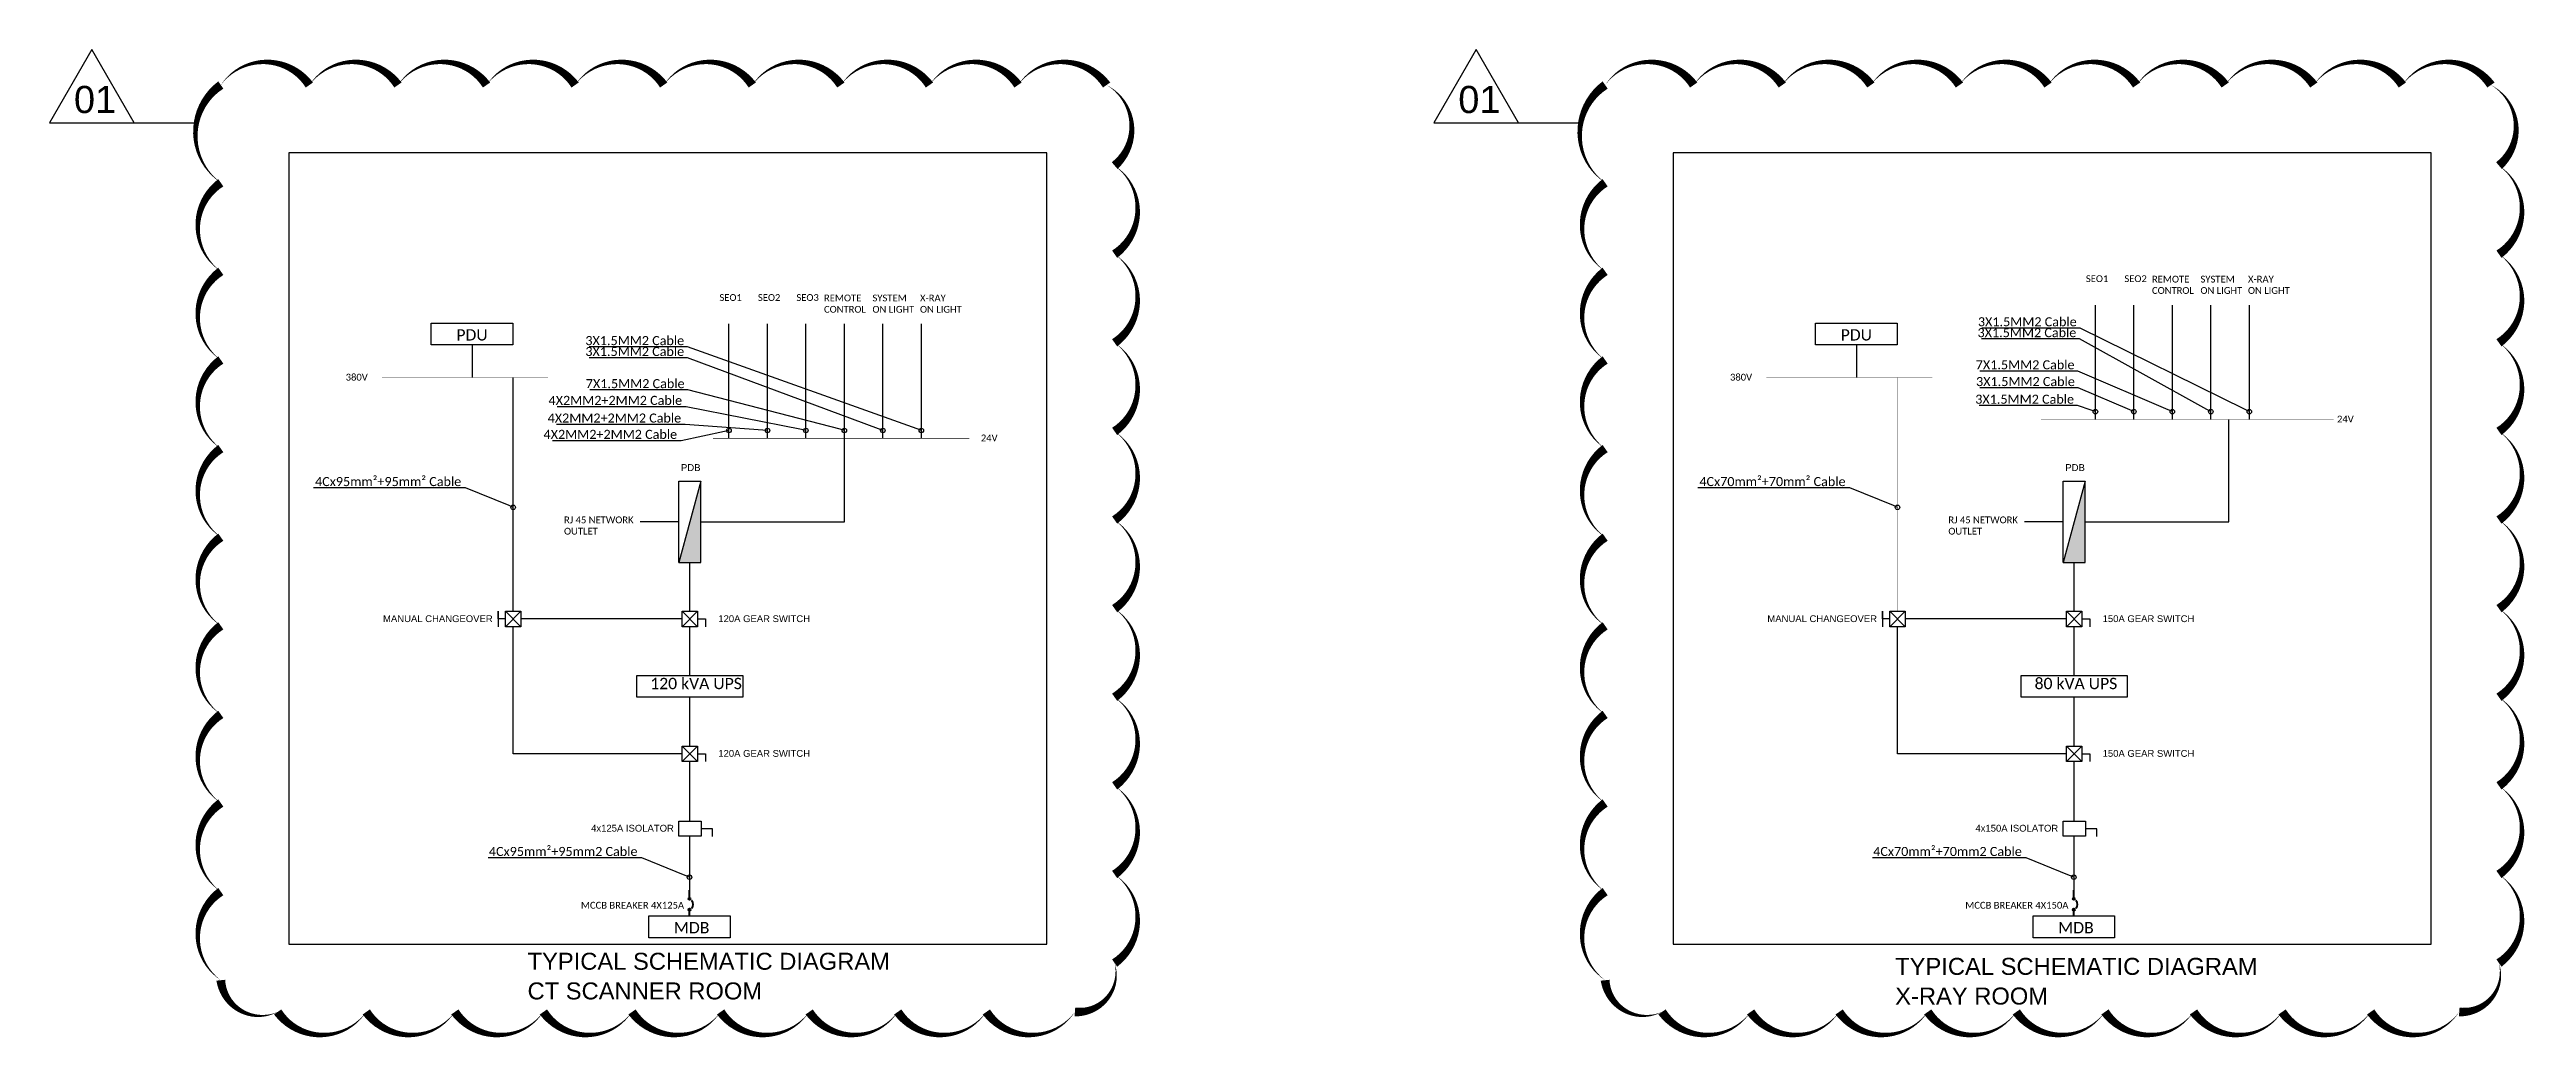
# Model space of a CAD drawing. Header units: millimetres. Extents: x 26027 to 581921, y 7230 to 233891.
# Drawn here: x 375127 to 429831, y 121229 to 143085 of the extents above; entities that cross this region are included whole.
import ezdxf
from ezdxf import colors
from ezdxf.entities.mleader import LeaderData, LeaderLine
from ezdxf.math import Vec2, Vec3

# ---------------------------------------------------------------- set-up
doc = ezdxf.new("R2010")
doc.units = ezdxf.units.MM
doc.header["$LTSCALE"] = 5
doc.layers.get('0').update_dxf_attribs({"color": 252})
doc.layers.add('E-ELEC-EQPM-2', color=85, linetype='Continuous', lineweight=30)
doc.layers.add('E-POWR _1-250_', color=85, linetype='Continuous', lineweight=100)
for name, color, linetype, lineweight, true_color in [('E-POWR', 7, 'Continuous', 30, 0x4e7e3e), ('E-POWR-IDEN _1-100_', 7, 'Continuous', 30, 0x4e7e3e), ('EXF', 7, 'Continuous', 30, 0x4e7e3e), ('REV 01', 7, 'Continuous', 30, 0xe41b4d)]:
    doc.layers.add(name, color=color, linetype=linetype, lineweight=lineweight, true_color=true_color)
doc.styles.add('Arial', font='arial.ttf', dxfattribs={"height": 245.883234})
doc.styles.get("Standard").update_dxf_attribs({"font": 'calibri.ttf'})

# ---------------------------------------------------------------- blocks, each defined once
blk = doc.blocks.new('_Origin')
at = {"color": 0, "linetype": 'ByBlock', "lineweight": -2}
blk.add_line((0, 0), (-1, 0), dxfattribs=at)
blk.add_circle((0, 0), 0.5, dxfattribs=at)
blk = doc.blocks.new('GI-041_dwg__U120-3902841-GI-041')
at = {"layer": 'E-POWR', "flags": 128}
blk.add_lwpolyline([(-0.115, 0), (0.115, 0), (0.115, 0.157), (-0.115, 0.157)], close=True, dxfattribs=at)
blk.add_lwpolyline([(0.235, 0.161), (0.235, 0.079), (0.115, 0.079)], dxfattribs=at)
blk = doc.blocks.new('GEAR SWITCH')
at = {"color": 85}
for points in [[(-170, 170), (170, 170), (170, -170), (-170, -170), (-170, 170)], [(-170, 170), (170, -170)], [(-170, -170), (170, 170)], [(170, 0), (344, 0), (344, -170)]]:
    blk.add_lwpolyline(points, dxfattribs=at)
blk = doc.blocks.new('MDP')
h = blk.add_hatch()
h.set_pattern_fill('ANGLE', color=256)
h.set_pattern_definition([(0, (13899.044, -18632.3235), (0, 6.985), [5.08, -1.905]), (90, (13899.044, -18632.3235), (-6.985, 4e-16), [5.08, -1.905])])
h.paths.add_polyline_path([(-899, 484), (899, 0), (899, 484)])
at = {"color": 85}
blk.add_lwpolyline([(-899, 484), (899, 0), (899, 484)], close=True, dxfattribs=at)
at = {"layer": 'E-POWR', "ltscale": 10}
for p, q in [((-899, 0), (-899, 484)), ((899, 0), (-899, 0))]:
    blk.add_line(p, q, dxfattribs=at)
blk = doc.blocks.new('MANUAL CHANGEOVER')
at = {"color": 85}
for points in [[(-170, 0), (-333, 0), (-333, 170), (-333, -170)], [(-170, 170), (170, 170), (170, -170), (-170, -170), (-170, 170)], [(-170, 170), (170, -170)], [(-170, -170), (170, 170)]]:
    blk.add_lwpolyline(points, dxfattribs=at)
blk = doc.blocks.new('A$C0a4547a2')
at = {"layer": 'E-POWR _1-250_', "color": 7}
for p, q in [((0, -172), (0, 0)), ((2, -570), (2, -454))]:
    blk.add_line(p, q, dxfattribs=at)
for centre in [(0, -195), (2, -431)]:
    blk.add_circle(centre, 22.9, dxfattribs=at)
blk.add_arc((-52, -317), 132, 319.549, 41.2128, dxfattribs=at)

msp = doc.modelspace()

# ---------------------------------------------------------------- linework, layer by layer
at = {"layer": 'E-ELEC-EQPM-2', "color": 85}
for points in [[(420085.6, 132656.8), (423255, 132656.8), (423255, 134501.4), (423255, 134917.2)], [(389512.1, 132656.8), (392681.6, 132656.8), (392681.6, 134501.4)], [(385366.3, 127537.9), (385366.3, 130342.1)], [(389100.3, 130512.1), (385536.3, 130512.1)], [(415939.8, 127537.9), (415939.8, 130342.1)], [(419673.8, 130512.1), (416109.8, 130512.1)], [(389100.3, 127537.9), (385366.3, 127537.9)], [(419673.8, 127537.9), (415939.8, 127537.9)]]:
    msp.add_lwpolyline(points, dxfattribs=at)
at = {"layer": 'E-POWR', "ltscale": 10}
for points in [[(397150.2, 140802.1), (380409.1, 140802.1), (380409.1, 123336.1), (397150.2, 123336.1)], [(427723.7, 140802.1), (410982.6, 140802.1), (410982.6, 123336.1), (427723.7, 123336.1)], [(383558.5, 137045.4), (385357.3, 137045.4), (385357.3, 136561.7), (383558.5, 136561.7)], [(414132, 137045.4), (415930.8, 137045.4), (415930.8, 136561.7), (414132, 136561.7)], [(388100.7, 129266.9), (390439.9, 129266.9), (390439.9, 128783.2), (388100.7, 128783.2)], [(418674.2, 129266.9), (421013.3, 129266.9), (421013.3, 128783.2), (418674.2, 128783.2)], [(388361.7, 123956.9), (390160.5, 123956.9), (390160.5, 123473.2), (388361.7, 123473.2)], [(418935.2, 123956.9), (420734, 123956.9), (420734, 123473.2), (418935.2, 123473.2)]]:
    msp.add_lwpolyline(points, close=True, dxfattribs=at)
at = {"layer": 'E-POWR', "color": 6, "ltscale": 10}
for points in [[(384457.9, 136561.7), (384457.9, 135842.6)], [(415031.4, 136561.7), (415031.4, 135842.6)], [(385366.3, 130682.1), (385368.4, 135842.6)]]:
    msp.add_lwpolyline(points, dxfattribs=at)
at = {"layer": 'E-POWR', "color": 6, "ltscale": 10, "const_width": 10}
for points in [[(382470.5, 135842.6), (386135.3, 135842.6)], [(413044, 135842.6), (416708.8, 135842.6)], [(415939.8, 130682.1), (415941.9, 135842.6)]]:
    msp.add_lwpolyline(points, dxfattribs=at)
at = {"layer": 'E-POWR', "ltscale": 10, "const_width": 10}
for points in [[(419109.6, 134917.2), (425570.6, 134917.2)], [(389780.5, 134501.4), (395443.6, 134501.4)]]:
    msp.add_lwpolyline(points, dxfattribs=at)
at = {"layer": 'E-POWR', "ltscale": 10}
for points in [[(389270.3, 130682.1), (389270.3, 131757.4)], [(419843.8, 130682.1), (419843.8, 131757.4)], [(389270.3, 129266.9), (389270.3, 130342.1)], [(419843.8, 129266.9), (419843.8, 130342.1)], [(389270.3, 127707.9), (389270.3, 128783.2)], [(419843.8, 127707.9), (419843.8, 128783.2)], [(389270.3, 126050.8), (389270.3, 127367.9)], [(419843.8, 126050.8), (419843.8, 127367.9)], [(389260.6, 125716.4), (389259.2, 124526.9)], [(419834, 125716.4), (419832.7, 124526.9)]]:
    msp.add_lwpolyline(points, dxfattribs=at)
at = {"layer": 'EXF'}
for points in [[(420310.6, 134917.2), (420310.6, 137444.4)], [(421160.6, 134917.2), (421160.6, 137444.4)], [(422010.6, 134917.2), (422010.6, 137444.4)], [(422860.6, 134917.2), (422860.6, 137444.4)], [(423710.6, 134917.2), (423710.6, 137444.4)], [(390131.6, 134501.4), (390131.6, 137028.6)], [(390981.6, 134501.4), (390981.6, 137028.6)], [(391831.6, 134501.4), (391831.6, 137028.6)], [(392681.6, 134501.4), (392681.6, 137028.6)], [(393531.6, 134501.4), (393531.6, 137028.6)], [(394381.6, 134501.4), (394381.6, 137028.6)], [(389028.4, 132656.8), (388170.3, 132656.8)], [(419601.9, 132656.8), (418743.7, 132656.8)]]:
    msp.add_lwpolyline(points, dxfattribs=at)
at = {"layer": 'REV 01'}
for points in [[(376062.1, 143084.8), (375126.7, 141464.8), (376997.4, 141464.8)], [(406635.5, 143084.8), (405700.2, 141464.8), (407570.8, 141464.8)]]:
    msp.add_lwpolyline(points, close=True, dxfattribs=at)
for points in [[(378909.1, 142302.1, 0, 195.6, -0.5205671), (380865.5, 142302.1, 0, 195.6, -0.5205671), (382821.9, 142302.1, 0, 195.6, -0.5205671), (384778.4, 142302.1, 0, 195.6, -0.5205671), (386734.8, 142302.1, 0, 195.6, -0.5205671), (388691.2, 142302.1, 0, 195.6, -0.5205671), (390647.6, 142302.1, 0, 195.6, -0.5205671), (392604, 142302.1, 0, 195.6, -0.5205671), (394560.4, 142302.1, 0, 195.6, -0.5205671), (396516.8, 142302.1, 0, 195.6, -0.5205671), (398473.2, 142302.1, 0, 195.6, -0.5205671), (398650.2, 140522.7, 0, 195.6, -0.5205671), (398650.2, 138566.3, 0, 195.6, -0.5205671), (398650.2, 136609.9, 0, 195.6, -0.5205671), (398650.2, 134653.5, 0, 195.6, -0.5205671), (398650.2, 132697, 0, 195.6, -0.5205671), (398650.2, 130740.6, 0, 195.6, -0.5205671), (398650.2, 128784.2, 0, 195.6, -0.5205671), (398650.2, 126827.8, 0, 195.6, -0.5205671), (398650.2, 124871.4, 0, 195.6, -0.5205671), (398650.2, 122915, 0, 195.6, -0.5205671), (397772.7, 121836.1, 0, 195.6, -0.5205671), (395816.3, 121836.1, 0, 195.6, -0.5205671), (393859.9, 121836.1, 0, 195.6, -0.5205671), (391903.5, 121836.1, 0, 195.6, -0.5205671), (389947.1, 121836.1, 0, 195.6, -0.5205671), (387990.7, 121836.1, 0, 195.6, -0.5205671), (386034.3, 121836.1, 0, 195.6, -0.5205671), (384077.9, 121836.1, 0, 195.6, -0.5205671), (382121.5, 121836.1, 0, 195.6, -0.5205671), (380165.1, 121836.1, 0, 195.6, -0.5205671), (378909.1, 122536.6, 0, 195.6, -0.5205671), (378909.1, 124493, 0, 195.6, -0.5205671), (378909.1, 126449.4, 0, 195.6, -0.5205671), (378909.1, 128405.8, 0, 195.6, -0.5205671), (378909.1, 130362.2, 0, 195.6, -0.5205671), (378909.1, 132318.6, 0, 195.6, -0.5205671), (378909.1, 134275, 0, 195.6, -0.5205671), (378909.1, 136231.4, 0, 195.6, -0.5205671), (378909.1, 138187.8, 0, 195.6, -0.5205671), (378909.1, 140144.2, 0, 195.6, -0.5205671)], [(409482.6, 142302.1, 0, 195.6, -0.5205671), (411439, 142302.1, 0, 195.6, -0.5205671), (413395.4, 142302.1, 0, 195.6, -0.5205671), (415351.8, 142302.1, 0, 195.6, -0.5205671), (417308.2, 142302.1, 0, 195.6, -0.5205671), (419264.6, 142302.1, 0, 195.6, -0.5205671), (421221, 142302.1, 0, 195.6, -0.5205671), (423177.4, 142302.1, 0, 195.6, -0.5205671), (425133.9, 142302.1, 0, 195.6, -0.5205671), (427090.3, 142302.1, 0, 195.6, -0.5205671), (429046.7, 142302.1, 0, 195.6, -0.5205671), (429223.7, 140522.7, 0, 195.6, -0.5205671), (429223.7, 138566.3, 0, 195.6, -0.5205671), (429223.7, 136609.9, 0, 195.6, -0.5205671), (429223.7, 134653.5, 0, 195.6, -0.5205671), (429223.7, 132697, 0, 195.6, -0.5205671), (429223.7, 130740.6, 0, 195.6, -0.5205671), (429223.7, 128784.2, 0, 195.6, -0.5205671), (429223.7, 126827.8, 0, 195.6, -0.5205671), (429223.7, 124871.4, 0, 195.6, -0.5205671), (429223.7, 122915, 0, 195.6, -0.5205671), (428346.2, 121836.1, 0, 195.6, -0.5205671), (426389.8, 121836.1, 0, 195.6, -0.5205671), (424433.4, 121836.1, 0, 195.6, -0.5205671), (422477, 121836.1, 0, 195.6, -0.5205671), (420520.6, 121836.1, 0, 195.6, -0.5205671), (418564.2, 121836.1, 0, 195.6, -0.5205671), (416607.7, 121836.1, 0, 195.6, -0.5205671), (414651.3, 121836.1, 0, 195.6, -0.5205671), (412694.9, 121836.1, 0, 195.6, -0.5205671), (410738.5, 121836.1, 0, 195.6, -0.5205671), (409482.6, 122536.6, 0, 195.6, -0.5205671), (409482.6, 124493, 0, 195.6, -0.5205671), (409482.6, 126449.4, 0, 195.6, -0.5205671), (409482.6, 128405.8, 0, 195.6, -0.5205671), (409482.6, 130362.2, 0, 195.6, -0.5205671), (409482.6, 132318.6, 0, 195.6, -0.5205671), (409482.6, 134275, 0, 195.6, -0.5205671), (409482.6, 136231.4, 0, 195.6, -0.5205671), (409482.6, 138187.8, 0, 195.6, -0.5205671), (409482.6, 140144.2, 0, 195.6, -0.5205671)]]:
    msp.add_lwpolyline(points, format="xyseb", close=True, dxfattribs=at)
for points in [[(376997.4, 141464.8), (378369.8, 141464.8)], [(407570.8, 141464.8), (408943.3, 141464.8)]]:
    msp.add_lwpolyline(points, dxfattribs=at)

# ---------------------------------------------------------------- block references
at = {"layer": 'E-ELEC-EQPM-2', "color": 85, "rotation": 270}
for p in [(389028.4, 132656.8), (419601.9, 132656.8)]:
    msp.add_blockref('MDP', p, dxfattribs=at)
at = {"layer": 'E-ELEC-EQPM-2', "color": 85}
for name, p in [('MANUAL CHANGEOVER', (385366.3, 130512.1)), ('GEAR SWITCH', (389270.3, 130512.1)), ('MANUAL CHANGEOVER', (415939.8, 130512.1)), ('GEAR SWITCH', (419843.8, 130512.1)), ('GEAR SWITCH', (389270.3, 127537.9)), ('GEAR SWITCH', (419843.8, 127537.9))]:
    msp.add_blockref(name, p, dxfattribs=at)
at = {"layer": 'E-ELEC-EQPM-2', "color": 85, "xscale": -2127.341102341351, "yscale": 2127.341102341351, "zscale": 2127.341102341351, "rotation": 180}
for p in [(389270.3, 126050.8), (419843.8, 126050.8)]:
    msp.add_blockref('GI-041_dwg__U120-3902841-GI-041', p, dxfattribs=at)
at = {"layer": 'E-POWR _1-250_', "color": 7}
for p in [(389259.2, 124526.9), (419832.7, 124526.9)]:
    msp.add_blockref('A$C0a4547a2', p, dxfattribs=at)

# ---------------------------------------------------------------- texts
at = {"layer": 'E-POWR', "ltscale": 10, "char_height": 150, "attachment_point": 1}
for s, insert, width in [('SEO1', (420100.6, 138100.7), 3153.432), ('SEO2', (420950.6, 138100.7), 3153.432), ('REMOTE\\PCONTROL', (421560.6, 138090.7), 3153.432), ('SYSTEM \\PON LIGHT', (422630.6, 138090.7), 3153.432), ('X-RAY\\PON LIGHT', (423680.6, 138090.7), 3153.432), ('SEO1', (389921.6, 137684.9), 3153.432), ('SEO2', (390771.6, 137684.9), 3153.432), ('SEO3', (391621.6, 137684.9), 3153.432), ('REMOTE\\PCONTROL', (392231.6, 137674.9), 3153.432), ('SYSTEM \\PON LIGHT', (393301.6, 137674.9), 3153.432), ('X-RAY\\PON LIGHT', (394351.6, 137674.9), 3153.432), ('24V', (395695.6, 134584.9), 494.531), ('24V', (425646.1, 135000.7), 494.531), ('RJ 45 NETWORK \\POUTLET', (386490.3, 132775.6), 3153.432), ('RJ 45 NETWORK \\POUTLET', (417063.7, 132775.6), 3153.432), ('MCCB BREAKER 4X125A', (386862.2, 124267.1), 3153.432), ('MCCB BREAKER 4X150A', (417435.6, 124267.1), 3153.432)]:
    msp.add_mtext(s, dxfattribs=dict(at, insert=insert, width=width))
at = {"layer": 'E-POWR', "ltscale": 10, "char_height": 250, "attachment_point": 1}
for s, width, insert in [('\\pt1250;PDU', 1900, (384111.4, 136910.7)), ('\\pt1250;PDU', 1900, (414684.9, 136910.7)), ('\\pt1250;120 kVA UPS', 2441.905, (388394.5, 129212.8)), ('\\pt1250;80 kVA UPS', 2441.905, (418968, 129212.8)), ('\\pt1250;MDB', 1900, (388914.6, 123822.2)), ('\\pt1250;MDB', 1900, (419488.1, 123822.2))]:
    msp.add_mtext_dynamic_manual_height_columns(s, width=width, gutter_width=12.5, heights=[0], dxfattribs=dict(at, insert=insert))
at = {"layer": 'E-POWR', "color": 6, "ltscale": 10, "char_height": 150, "width": 494.531, "attachment_point": 1}
for insert in [(381667.3, 135926), (412240.7, 135926)]:
    msp.add_mtext('380V', dxfattribs=dict(at, insert=insert))
at = {"layer": 'E-POWR-IDEN _1-100_', "attachment_point": 1, "rotation": 360, "line_spacing_factor": 1.047943, "style": 'Arial'}
for s, insert, char_height, width in [('PDB', (389073.6, 133930.6, 2.4), 150, 2475.925), ('PDB', (419647.1, 133930.6, 2.4), 150, 2475.925), ('MANUAL CHANGEOVER', (382492.2, 130593.6, 2.4), 150, 2475.925), ('120A GEAR SWITCH', (389896.5, 130593.6, 2.4), 150, 2475.925), ('MANUAL CHANGEOVER', (413065.6, 130593.6, 2.4), 150, 2475.925), ('150A GEAR SWITCH', (420470, 130593.6, 2.4), 150, 2475.925), ('120A GEAR SWITCH', (389896.5, 127619.4, 2.4), 150, 2475.925), ('150A GEAR SWITCH', (420470, 127619.4, 2.4), 150, 2475.925), ('4x125A ISOLATOR', (387087.3, 125967.9, 2.4), 150, 2475.925), ('4x150A ISOLATOR', (417660.8, 125967.9, 2.4), 150, 2475.925), ('TYPICAL SCHEMATIC DIAGRAM\\PCT SCANNER ROOM', (385684, 123142.7, 2.4), 375, 8260.408), ('TYPICAL SCHEMATIC DIAGRAM\\PX-RAY ROOM', (415888.6, 123029.9, 3.5), 375, 8260.408)]:
    msp.add_mtext(s, dxfattribs=dict(at, insert=insert, char_height=char_height, width=width))
at = {"layer": 'REV 01', "char_height": 600, "attachment_point": 1, "style": 'Arial'}
for insert in [(375666, 142282.4), (406239.4, 142282.4)]:
    msp.add_mtext_dynamic_manual_height_columns('01', width=1008.012, gutter_width=3688.2, heights=[0], dxfattribs=dict(at, insert=insert))

# ---------------------------------------------------------------- leaders
at = {"layer": 'E-POWR', "ltscale": 10}
ml = msp.add_multileader_mtext('Standard', dxfattribs=at)
ml.set_content('3X1.5MM2 Cable', color=256)
ml.set_leader_properties()
ml.set_arrow_properties(name='ORIGIN')
ml.build(insert=Vec2(0, 0))
ml.multileader.update_dxf_attribs({"text_right_attachment_type": 6, "dogleg_length": 500, "arrow_head_size": 100})
ctx = ml.context
ctx.base_point, ctx.char_height, ctx.arrow_head_size, ctx.landing_gap_size, ctx.plane_origin = Vec3(386959.5, 136657.2), 200, 100, 1, Vec3(393715.9, 136107.2)
ctx.right_attachment = 6
notes = []
notes.append((ctx, [(0, (1, 1, 0), (389216, 136518.6), (-1, 0), 80, [(0, [(394381.6, 134675)], 0, [])])]))
ctx.mtext.insert, ctx.mtext.width, ctx.mtext.defined_height, ctx.mtext.line_spacing_factor, ctx.mtext.flow_direction = Vec3(386960.5, 136758.6), 5789.915, 5573.7, 0.3, 5
ml = msp.add_multileader_mtext('Standard', dxfattribs=at)
ml.set_content('3X1.5MM2 Cable', color=256)
ml.set_leader_properties()
ml.set_arrow_properties(name='ORIGIN')
ml.build(insert=Vec2(0, 0))
ml.multileader.update_dxf_attribs({"text_right_attachment_type": 6, "dogleg_length": 500, "arrow_head_size": 100})
ctx = ml.context
ctx.base_point, ctx.char_height, ctx.arrow_head_size, ctx.landing_gap_size, ctx.plane_origin = Vec3(417706.2, 136833), 200, 100, 1, Vec3(422195, 136523.1)
ctx.right_attachment = 6
notes.append((ctx, [(0, (1, 1, 0), (419962.7, 136694.4), (-1, 0), 80, [(0, [(422860.6, 135090.8)], 0, [])])]))
ctx.mtext.insert, ctx.mtext.width, ctx.mtext.defined_height, ctx.mtext.line_spacing_factor, ctx.mtext.flow_direction = Vec3(417707.2, 136934.4), 5789.915, 5573.7, 0.3, 5
ml = msp.add_multileader_mtext('Standard', dxfattribs=at)
ml.set_content('3X1.5MM2 Cable', color=256)
ml.set_leader_properties()
ml.set_arrow_properties(name='ORIGIN')
ml.build(insert=Vec2(0, 0))
ml.multileader.update_dxf_attribs({"text_right_attachment_type": 6, "dogleg_length": 500, "arrow_head_size": 100})
ctx = ml.context
ctx.base_point, ctx.char_height, ctx.arrow_head_size, ctx.landing_gap_size, ctx.plane_origin = Vec3(417714.2, 137073), 200, 100, 1, Vec3(423045, 136523.1)
ctx.right_attachment = 6
notes.append((ctx, [(0, (1, 1, 0), (419970.6, 136934.4), (-1, 0), 80, [(0, [(423710.6, 135090.8)], 0, [])])]))
ctx.mtext.insert, ctx.mtext.width, ctx.mtext.defined_height, ctx.mtext.line_spacing_factor, ctx.mtext.flow_direction = Vec3(417715.2, 137174.4), 5789.915, 5573.7, 0.3, 5
ml = msp.add_multileader_mtext('Standard', dxfattribs=at)
ml.set_content('3X1.5MM2 Cable', color=256)
ml.set_leader_properties()
ml.set_arrow_properties(name='ORIGIN')
ml.build(insert=Vec2(0, 0))
ml.multileader.update_dxf_attribs({"text_right_attachment_type": 6, "dogleg_length": 500, "arrow_head_size": 100})
ctx = ml.context
ctx.base_point, ctx.char_height, ctx.arrow_head_size, ctx.landing_gap_size, ctx.plane_origin = Vec3(386959.5, 136417.2), 200, 100, 1, Vec3(392865.9, 136107.2)
ctx.right_attachment = 6
notes.append((ctx, [(0, (1, 1, 0), (389216, 136278.6), (-1, 0), 80, [(0, [(393531.6, 134675)], 0, [])])]))
ctx.mtext.insert, ctx.mtext.width, ctx.mtext.defined_height, ctx.mtext.line_spacing_factor, ctx.mtext.flow_direction = Vec3(386960.5, 136518.6), 5789.915, 5573.7, 0.3, 5
ml = msp.add_multileader_mtext('Standard', dxfattribs=at)
ml.set_content('7X1.5MM2 Cable', color=256)
ml.set_leader_properties()
ml.set_arrow_properties(name='ORIGIN')
ml.build(insert=Vec2(0, 0))
ml.multileader.update_dxf_attribs({"text_right_attachment_type": 6, "dogleg_length": 500, "arrow_head_size": 100})
ctx = ml.context
ctx.base_point, ctx.char_height, ctx.arrow_head_size, ctx.landing_gap_size, ctx.plane_origin = Vec3(417666.7, 136123), 200, 100, 1, Vec3(421345, 136523.1)
ctx.right_attachment = 6
notes.append((ctx, [(0, (1, 1, 0), (419923.8, 135984.4), (-1, 0), 80, [(0, [(422010.6, 135090.8)], 0, [])])]))
ctx.mtext.insert, ctx.mtext.width, ctx.mtext.defined_height, ctx.mtext.line_spacing_factor, ctx.mtext.flow_direction = Vec3(417667.7, 136224.4), 5789.915, 5573.7, 0.3, 5
ml = msp.add_multileader_mtext('Standard', dxfattribs=at)
ml.set_content('7X1.5MM2 Cable', color=256)
ml.set_leader_properties()
ml.set_arrow_properties(name='ORIGIN')
ml.build(insert=Vec2(0, 0))
ml.multileader.update_dxf_attribs({"text_right_attachment_type": 6, "dogleg_length": 500, "arrow_head_size": 100})
ctx = ml.context
ctx.base_point, ctx.char_height, ctx.arrow_head_size, ctx.landing_gap_size, ctx.plane_origin = Vec3(386968.9, 135707.2), 200, 100, 1, Vec3(392015.9, 136107.2)
ctx.right_attachment = 6
notes.append((ctx, [(0, (1, 1, 0), (389226, 135568.6), (-1, 0), 80, [(0, [(392681.6, 134675)], 0, [])])]))
ctx.mtext.insert, ctx.mtext.width, ctx.mtext.defined_height, ctx.mtext.line_spacing_factor, ctx.mtext.flow_direction = Vec3(386969.9, 135808.6), 5789.915, 5573.7, 0.3, 5
ml = msp.add_multileader_mtext('Standard', dxfattribs=at)
ml.set_content('3X1.5MM2 Cable', color=256)
ml.set_leader_properties()
ml.set_arrow_properties(name='ORIGIN')
ml.build(insert=Vec2(0, 0))
ml.multileader.update_dxf_attribs({"text_right_attachment_type": 6, "dogleg_length": 500, "arrow_head_size": 100})
ctx = ml.context
ctx.base_point, ctx.char_height, ctx.arrow_head_size, ctx.landing_gap_size, ctx.plane_origin = Vec3(417673.5, 135753), 200, 100, 1, Vec3(420495, 136523.1)
ctx.right_attachment = 6
notes.append((ctx, [(0, (1, 1, 0), (419930, 135614.4), (-1, 0), 80, [(0, [(421160.6, 135090.8)], 0, [])])]))
ctx.mtext.insert, ctx.mtext.width, ctx.mtext.defined_height, ctx.mtext.line_spacing_factor, ctx.mtext.flow_direction = Vec3(417674.5, 135854.4), 5789.915, 5573.7, 0.3, 5
ml = msp.add_multileader_mtext('Standard', dxfattribs=at)
ml.set_content('4X2MM2+2MM2 Cable', color=256)
ml.set_leader_properties()
ml.set_arrow_properties(name='ORIGIN')
ml.build(insert=Vec2(0, 0))
ml.multileader.update_dxf_attribs({"text_right_attachment_type": 6, "dogleg_length": 500, "arrow_head_size": 100})
ctx = ml.context
ctx.base_point, ctx.char_height, ctx.arrow_head_size, ctx.landing_gap_size, ctx.plane_origin = Vec3(386146.3, 135337.2), 200, 100, 1, Vec3(391165.9, 136107.2)
ctx.right_attachment = 6
notes.append((ctx, [(0, (1, 1, 0), (389187.1, 135198.6), (-1, 0), 80, [(0, [(391831.6, 134675)], 0, [])])]))
ctx.mtext.insert, ctx.mtext.width, ctx.mtext.defined_height, ctx.mtext.line_spacing_factor, ctx.mtext.flow_direction = Vec3(386147.3, 135438.6), 5789.915, 5573.7, 0.3, 5
ml = msp.add_multileader_mtext('Standard', dxfattribs=at)
ml.set_content('3X1.5MM2 Cable', color=256)
ml.set_leader_properties()
ml.set_arrow_properties(name='ORIGIN')
ml.build(insert=Vec2(0, 0))
ml.multileader.update_dxf_attribs({"text_right_attachment_type": 6, "dogleg_length": 500, "arrow_head_size": 100})
ctx = ml.context
ctx.base_point, ctx.char_height, ctx.arrow_head_size, ctx.landing_gap_size, ctx.plane_origin = Vec3(417655.4, 135363), 200, 100, 1, Vec3(419645, 136523.1)
ctx.right_attachment = 6
notes.append((ctx, [(0, (1, 1, 0), (419911.9, 135224.4), (-1, 0), 80, [(0, [(420310.6, 135090.8)], 0, [])])]))
ctx.mtext.insert, ctx.mtext.width, ctx.mtext.defined_height, ctx.mtext.line_spacing_factor, ctx.mtext.flow_direction = Vec3(417656.4, 135464.4), 5789.915, 5573.7, 0.3, 5
ml = msp.add_multileader_mtext('Standard', dxfattribs=at)
ml.set_content('4X2MM2+2MM2 Cable', color=256)
ml.set_leader_properties()
ml.set_arrow_properties(name='ORIGIN')
ml.build(insert=Vec2(0, 0))
ml.multileader.update_dxf_attribs({"text_right_attachment_type": 6, "dogleg_length": 500, "arrow_head_size": 100})
ctx = ml.context
ctx.base_point, ctx.char_height, ctx.arrow_head_size, ctx.landing_gap_size, ctx.plane_origin = Vec3(386036.1, 134587.2), 200, 100, 1, Vec3(389465.9, 136107.2)
ctx.right_attachment = 6
notes.append((ctx, [(0, (1, 1, 0), (389076.9, 134448.6), (-1, 0), 80, [(0, [(390131.6, 134675)], 0, [])])]))
ctx.mtext.insert, ctx.mtext.width, ctx.mtext.defined_height, ctx.mtext.line_spacing_factor, ctx.mtext.flow_direction = Vec3(386037.1, 134688.6), 5789.915, 5573.7, 0.3, 5
ml = msp.add_multileader_mtext('Standard', dxfattribs=at)
ml.set_content('4X2MM2+2MM2 Cable', color=256)
ml.set_leader_properties()
ml.set_arrow_properties(name='ORIGIN')
ml.build(insert=Vec2(0, 0))
ml.multileader.update_dxf_attribs({"text_right_attachment_type": 6, "dogleg_length": 500, "arrow_head_size": 100})
ctx = ml.context
ctx.base_point, ctx.char_height, ctx.arrow_head_size, ctx.landing_gap_size, ctx.plane_origin = Vec3(386126.3, 134947.2), 200, 100, 1, Vec3(390315.9, 136107.2)
ctx.right_attachment = 6
notes.append((ctx, [(0, (1, 1, 0), (389167.1, 134808.6), (-1, 0), 80, [(0, [(390981.6, 134675)], 0, [])])]))
ctx.mtext.insert, ctx.mtext.width, ctx.mtext.defined_height, ctx.mtext.line_spacing_factor, ctx.mtext.flow_direction = Vec3(386127.3, 135048.6), 5789.915, 5573.7, 0.3, 5
at = {"layer": 'E-POWR', "color": 6, "ltscale": 10}
ml = msp.add_multileader_mtext('Standard', dxfattribs=at)
ml.set_content('4Cx95mm²+95mm² Cable', color=6)
ml.set_leader_properties()
ml.set_arrow_properties(name='ORIGIN')
ml.build(insert=Vec2(0, 0))
ml.multileader.update_dxf_attribs({"text_right_attachment_type": 6, "dogleg_length": 500, "arrow_head_size": 100})
ctx = ml.context
ctx.base_point, ctx.char_height, ctx.arrow_head_size, ctx.landing_gap_size, ctx.plane_origin = Vec3(380989.9, 133544.8), 200, 100, 1, Vec3(384701.6, 134409.6)
ctx.right_attachment = 6
notes.append((ctx, [(0, (1, 1, 0), (384312.5, 133406.2), (-1, 0), 80, [(0, [(385367.2, 132977.3)], 0, [])])]))
ctx.mtext.insert, ctx.mtext.width, ctx.mtext.defined_height, ctx.mtext.line_spacing_factor, ctx.mtext.flow_direction = Vec3(380990.9, 133646.2), 5789.915, 5573.7, 0.3, 5
ml = msp.add_multileader_mtext('Standard', dxfattribs=at)
ml.set_content('4Cx70mm²+70mm² Cable', color=6)
ml.set_leader_properties()
ml.set_arrow_properties(name='ORIGIN')
ml.build(insert=Vec2(0, 0))
ml.multileader.update_dxf_attribs({"text_right_attachment_type": 6, "dogleg_length": 500, "arrow_head_size": 100})
ctx = ml.context
ctx.base_point, ctx.char_height, ctx.arrow_head_size, ctx.landing_gap_size, ctx.plane_origin = Vec3(411563.4, 133544.8), 200, 100, 1, Vec3(415275.1, 134409.6)
ctx.right_attachment = 6
notes.append((ctx, [(0, (1, 1, 0), (414886, 133406.2), (-1, 0), 80, [(0, [(415940.7, 132977.3)], 0, [])])]))
ctx.mtext.insert, ctx.mtext.width, ctx.mtext.defined_height, ctx.mtext.line_spacing_factor, ctx.mtext.flow_direction = Vec3(411564.4, 133646.2), 5789.915, 5573.7, 0.3, 5
at = {"layer": 'E-POWR', "ltscale": 10}
ml = msp.add_multileader_mtext('Standard', dxfattribs=at)
ml.set_content('4Cx95mm²+95mm2 Cable', color=256)
ml.set_leader_properties()
ml.set_arrow_properties(name='ORIGIN')
ml.build(insert=Vec2(0, 0))
ml.multileader.update_dxf_attribs({"text_right_attachment_type": 6, "dogleg_length": 500, "arrow_head_size": 100})
ctx = ml.context
ctx.base_point, ctx.char_height, ctx.arrow_head_size, ctx.landing_gap_size, ctx.plane_origin = Vec3(384829, 125378.1), 200, 100, 1, Vec3(388594.5, 126242.9)
ctx.right_attachment = 6
notes.append((ctx, [(0, (1, 1, 0), (388205.5, 125239.5), (-1, 0), 80, [(0, [(389260.2, 124810.7)], 0, [])])]))
ctx.mtext.insert, ctx.mtext.width, ctx.mtext.defined_height, ctx.mtext.line_spacing_factor, ctx.mtext.flow_direction = Vec3(384830, 125479.5), 5789.915, 5573.7, 0.3, 5
ml = msp.add_multileader_mtext('Standard', dxfattribs=at)
ml.set_content('4Cx70mm²+70mm2 Cable', color=256)
ml.set_leader_properties()
ml.set_arrow_properties(name='ORIGIN')
ml.build(insert=Vec2(0, 0))
ml.multileader.update_dxf_attribs({"text_right_attachment_type": 6, "dogleg_length": 500, "arrow_head_size": 100})
ctx = ml.context
ctx.base_point, ctx.char_height, ctx.arrow_head_size, ctx.landing_gap_size, ctx.plane_origin = Vec3(415402.4, 125378.1), 200, 100, 1, Vec3(419168, 126242.9)
ctx.right_attachment = 6
notes.append((ctx, [(0, (1, 1, 0), (418778.9, 125239.5), (-1, 0), 80, [(0, [(419833.6, 124810.7)], 0, [])])]))
ctx.mtext.insert, ctx.mtext.width, ctx.mtext.defined_height, ctx.mtext.line_spacing_factor, ctx.mtext.flow_direction = Vec3(415403.4, 125479.5), 5789.915, 5573.7, 0.3, 5
for ctx, leaders in notes:
    for number, flags, end, landing, length, lines in leaders:
        leader = LeaderData()
        leader.index, (leader.has_last_leader_line, leader.has_dogleg_vector, leader.attachment_direction) = number, flags
        leader.last_leader_point, leader.dogleg_vector, leader.dogleg_length = Vec3(end), Vec3(landing), length
        for number, points, colour, breaks in lines:
            line = LeaderLine()
            line.index, line.vertices, line.color, line.breaks = number, Vec3.list(points), colors.encode_raw_color(colour), breaks
            leader.lines.append(line)
        ctx.leaders.append(leader)

doc.saveas('drawing.dxf')
